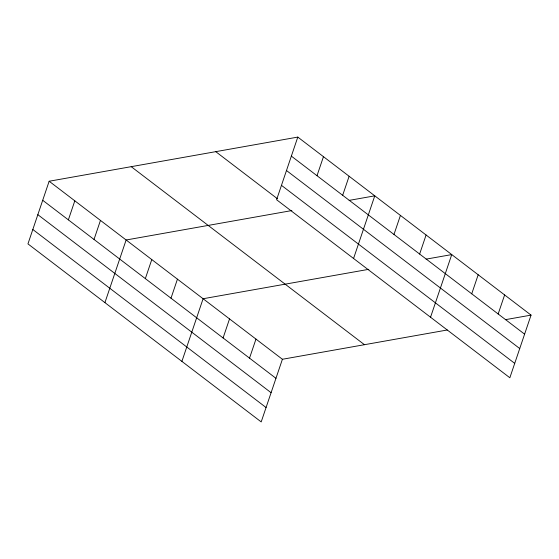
<?xml version="1.0" encoding="UTF-8"?>
<svg xmlns="http://www.w3.org/2000/svg" width="559" height="559" viewBox="0 0 559 559"><rect width="100%" height="100%" fill="white"/><g stroke="black" fill="none" stroke-linecap="round" stroke-linejoin="round"><path stroke-width="0.84" d="M297.8 137.088L276.593 199.731L509.85 377.758L531.05 315.115L297.8 137.088L49.15 181.242L27.95 243.885L261.2 421.912L282.407 359.269L447.291 329.992M68.366 219.869L74.808 200.821M94.024 239.448L100.466 220.407M104.924 302.629L126.124 239.993L291.868 210.561M145.34 278.62L151.782 259.572M170.998 298.199L177.441 279.158M181.899 361.38L203.099 298.737L368.835 269.312M223.09 337.957L229.532 318.916M249.524 358.137L255.973 339.096M317.009 175.715L323.458 156.674M342.667 195.301L349.116 176.253M353.567 258.482L374.775 195.839L349.13 200.388M393.983 234.466L400.426 215.418M419.641 254.052L426.084 235.004M430.542 317.233L451.742 254.59L426.105 259.138M471.733 293.81L478.183 274.762M498.167 313.983L504.616 294.942M505.406 319.671L531.05 315.115M291.351 156.129L524.601 334.163M286.481 170.516L519.737 348.55M281.463 185.343L514.713 363.371M215.746 151.657L277.46 198.766M131.204 166.666L364.461 344.7M49.15 181.242L282.407 359.269M42.708 200.283L275.957 378.31M37.837 214.67L271.087 392.704M32.82 229.497L266.07 407.525"/></g></svg>
